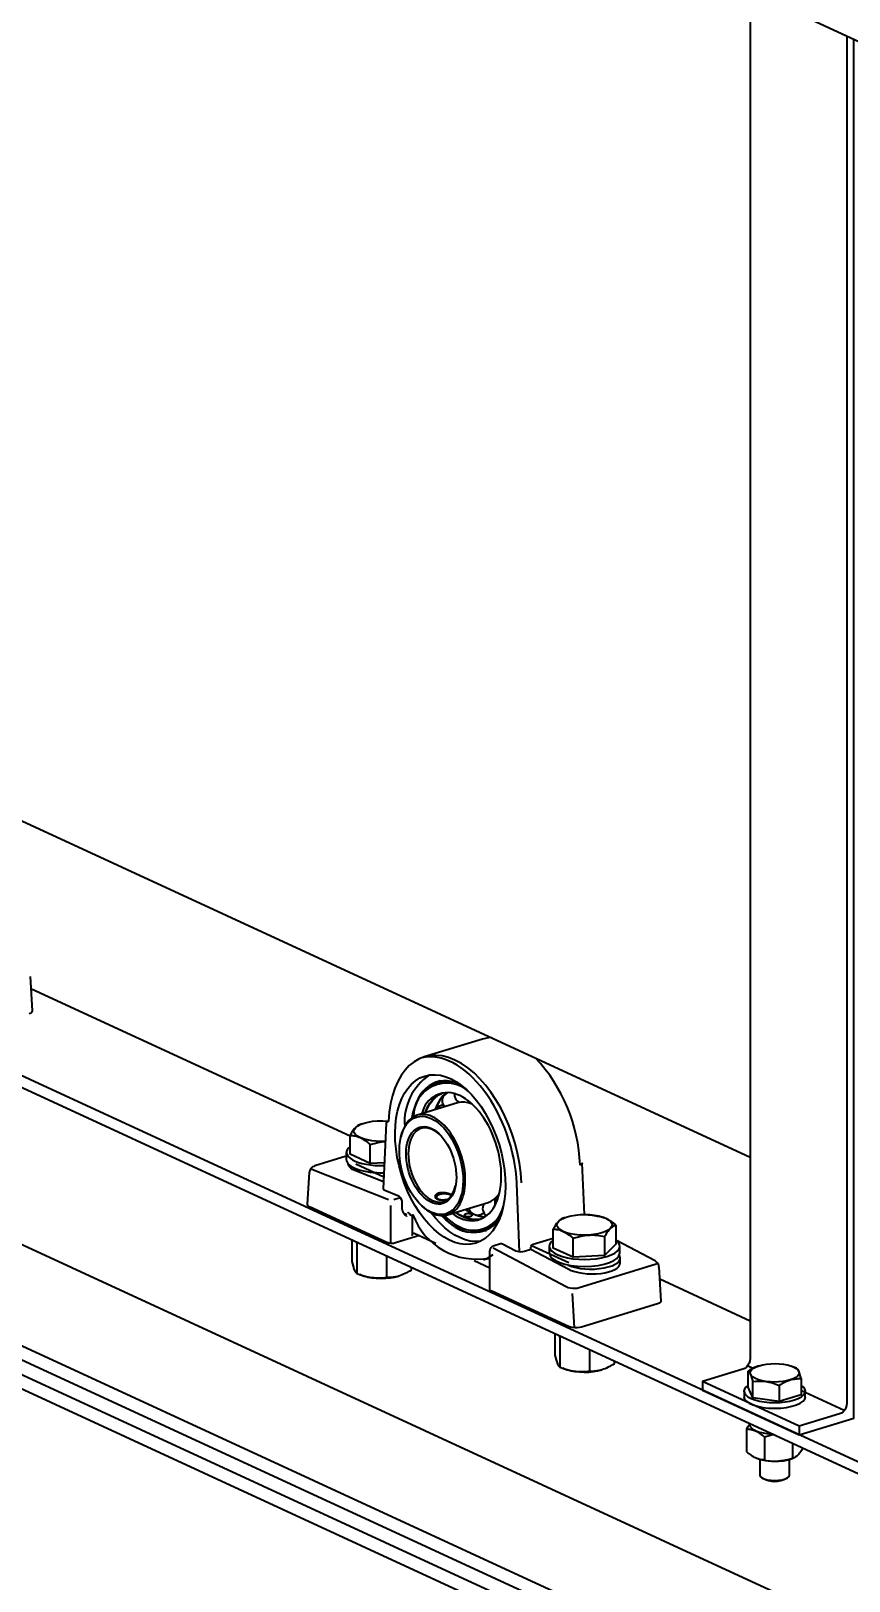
# Model space of a CAD drawing. Header units: millimetres. Extents: x -8400 to 8400, y -5940 to 5940.
# Drawn here: x 3705.1 to 3929.8, y 3711.7 to 4137.1 of the extents above; entities that cross this region are included whole.
import ezdxf

# ---------------------------------------------------------------- set-up
doc = ezdxf.new("R2010")
doc.units = ezdxf.units.MM
doc.layers.add('粗实线层', color=7, linetype='Continuous', lineweight=35)

msp = doc.modelspace()

# ---------------------------------------------------------------- linework, layer by layer
at = {"layer": '粗实线层', "linetype": 'Continuous', "lineweight": 35}
for points in [[(3415.693, 4380.457), (3413.26, 4379.258), (3412.732, 4378.904), (3412.27, 4378.401), (3411.911, 4377.79), (3411.683, 4377.119), (3411.605, 4376.441), (3411.605, 4374.544), (5429.862, 3443.536), (5429.862, 3445.434)], [(3902.666, 4140.464), (3902.666, 3772.772), (3902.599, 3772.146), (3902.403, 3771.522), (3902.092, 3770.942), (3901.687, 3770.447), (3901.215, 3770.069), (3900.708, 3769.834), (3889.614, 3766.445)], [(3929.221, 4135.767), (3929.221, 3760.522), (3929.155, 3759.896), (3928.959, 3759.272), (3928.648, 3758.692), (3928.243, 3758.197), (3927.77, 3757.818), (3927.264, 3757.584), (3916.169, 3754.195), (3916.169, 3751.855), (3931.179, 3756.441), (3931.179, 4134.863)], [(3442.557, 4040.329), (3902.669, 3828.083)], [(5429.862, 3051.702), (5429.862, 3053.599), (3411.605, 3984.607), (3427.906, 3989.587)], [(3411.605, 3984.607), (3411.605, 3982.709), (3411.713, 3981.976), (3412.025, 3981.39), (3412.506, 3981.015), (5429.848, 3050.429)], [(3458.919, 3916.522), (4426.231, 3470.307)], [(3415.693, 3912.533), (3413.26, 3911.334), (3412.732, 3910.979), (3412.27, 3910.477), (3411.911, 3909.865), (3411.683, 3909.194), (3411.605, 3908.517), (3411.605, 3906.619), (5429.862, 2975.612), (5429.862, 2977.51)], [(3412.133, 3910.275), (5430.389, 2979.268)], [(3902.669, 3672.108), (3431.926, 3889.258), (3437.148, 3890.853), (3901.648, 3676.582)], [(3704.643, 3867.446), (3705.153, 3867.658), (3705.473, 3867.917), (3705.571, 3868.201), (3705.026, 3877.596)], [(3792.795, 3833.788), (3705.253, 3874.171)], [(3829.181, 3860.46), (3813.127, 3855.555)], [(3831.564, 3860.883), (3830.355, 3860.743), (3829.182, 3860.46)], [(3813.517, 3840.277), (3814.055, 3841.54), (3814.694, 3842.669), (3815.429, 3843.651), (3816.252, 3844.475), (3817.153, 3845.135), (3818.125, 3845.622)], [(3817.465, 3848.981), (3815.463, 3847.865)], [(3819.512, 3845.767), (3818.482, 3844.916), (3817.569, 3843.839), (3816.783, 3842.554), (3816.138, 3841.078)], [(3822.335, 3842.972), (3811.23, 3839.579)], [(3813.417, 3840.247), (3814.004, 3841.639), (3814.713, 3842.868), (3815.535, 3843.921), (3816.46, 3844.783), (3817.477, 3845.444)], [(3818.355, 3844.951), (3817.476, 3843.789), (3816.735, 3842.484), (3816.196, 3841.236)], [(3826.298, 3842.646), (3825.27, 3842.997), (3824.257, 3843.17), (3823.274, 3843.161), (3822.334, 3842.972)], [(3802.629, 3832.403), (3801.313, 3832.367), (3800, 3832.418), (3798.73, 3832.553), (3797.542, 3832.77), (3796.473, 3833.06), (3795.553, 3833.415), (3794.812, 3833.826), (3794.272, 3834.278), (3793.95, 3834.758), (3793.855, 3835.253), (3793.989, 3835.746), (3794.35, 3836.223), (3794.926, 3836.668), (3795.699, 3837.07), (3796.646, 3837.415), (3797.739, 3837.693), (3798.944, 3837.896), (3800.224, 3838.017), (3801.782, 3838.05), (3803.324, 3837.963)], [(3796.03, 3837.204), (3795.533, 3837.015)], [(3803.322, 3837.91), (3802.87, 3837.688), (3802.701, 3837.397), (3801.917, 3819.37), (3802.01, 3819.173), (3802.298, 3819.004), (3805.916, 3817.574), (3806.256, 3817.359), (3806.565, 3817.003), (3806.812, 3816.542), (3806.972, 3816.024), (3807.026, 3815.504), (3807.026, 3814.118), (3807.028, 3814.018), (3807.034, 3813.919), (3807.044, 3813.823), (3807.057, 3813.729), (3807.074, 3813.636), (3807.095, 3813.545), (3807.106, 3813.5), (3807.118, 3813.456), (3807.131, 3813.412), (3807.145, 3813.368), (3807.206, 3813.2), (3807.278, 3813.042), (3807.36, 3812.893), (3807.448, 3812.751), (3807.495, 3812.683), (3807.544, 3812.616), (3807.595, 3812.551), (3807.647, 3812.488), (3807.754, 3812.366), (3807.865, 3812.249), (3807.979, 3812.137), (3808.095, 3812.028), (3808.154, 3811.974), (3808.213, 3811.921), (3808.243, 3811.895), (3808.272, 3811.868), (3808.287, 3811.855), (3808.302, 3811.842), (3808.317, 3811.828), (3808.332, 3811.816)], [(3795.534, 3837.015), (3795.137, 3836.828), (3794.941, 3836.709), (3794.746, 3836.569), (3794.548, 3836.407), (3794.35, 3836.223), (3794.3, 3836.173), (3794.251, 3836.122), (3794.226, 3836.096), (3794.201, 3836.07), (3794.176, 3836.043), (3794.152, 3836.016), (3794.053, 3835.905), (3793.954, 3835.789), (3793.758, 3835.542), (3793.563, 3835.278), (3793.176, 3834.698), (3792.793, 3834.061)], [(3798.313, 3826.294), (3792.793, 3828.839), (3792.793, 3834.061), (3793.132, 3834.042), (3793.473, 3834.008), (3793.559, 3833.997), (3793.645, 3833.985), (3793.731, 3833.971), (3793.818, 3833.957), (3793.99, 3833.925), (3794.163, 3833.889), (3794.508, 3833.802), (3794.856, 3833.694), (3795.204, 3833.566), (3795.553, 3833.415), (3795.904, 3833.243), (3796.255, 3833.048), (3796.299, 3833.022), (3796.343, 3832.996), (3796.387, 3832.97), (3796.431, 3832.943), (3796.519, 3832.888), (3796.606, 3832.833), (3796.78, 3832.718), (3796.953, 3832.599), (3797.297, 3832.35), (3797.639, 3832.085), (3797.977, 3831.806), (3798.313, 3831.516)], [(3806.742, 3833.609), (3806.67, 3833.282)], [(3817.527, 3834.162), (3816.483, 3835.025), (3815.41, 3835.648)], [(3791.75, 3829.361), (3791.75, 3827.411)], [(3802.228, 3826.53), (3798.313, 3826.294), (3798.313, 3831.516), (3799.376, 3831.84), (3800.449, 3832.102), (3800.99, 3832.208), (3801.533, 3832.294), (3802.483, 3832.393)], [(3791.75, 3828.289), (3783.13, 3825.656), (3782.797, 3825.534), (3782.493, 3825.362), (3782.197, 3825.123), (3781.943, 3824.828), (3781.781, 3824.549), (3781.683, 3824.245), (3781.666, 3824.105), (3781.666, 3823.961)], [(3782.002, 3824.906), (3782.299, 3824.759), (3803.349, 3816.44)], [(3802, 3821.283), (3794.095, 3824.407), (3793.46, 3824.698), (3792.954, 3825.02), (3792.586, 3825.366), (3792.362, 3825.729), (3792.287, 3826.104), (3792.287, 3826.218)], [(3802.057, 3822.58), (3794.33, 3826.143)], [(3811.867, 3806.533), (3805.264, 3804.516), (3804.684, 3804.401), (3804.03, 3804.377), (3803.403, 3804.45), (3802.897, 3804.607), (3781.658, 3814.404), (3781.339, 3814.594), (3781.145, 3814.805), (3781.089, 3815.028), (3781.633, 3823.924)], [(3839.366, 3802.116), (3838.583, 3820.871)], [(3804.808, 3816.457), (3806.57, 3816.996)], [(3820.686, 3817.72), (3820.631, 3817.745), (3820.551, 3817.782), (3820.466, 3817.817), (3820.376, 3817.853), (3820.282, 3817.888), (3820.233, 3817.906), (3820.184, 3817.923), (3820.134, 3817.941), (3820.083, 3817.957), (3819.978, 3817.991), (3819.871, 3818.023), (3819.761, 3818.054), (3819.648, 3818.084), (3819.62, 3818.091), (3819.591, 3818.099), (3819.562, 3818.106), (3819.532, 3818.113), (3819.474, 3818.127), (3819.415, 3818.14), (3819.296, 3818.166), (3819.176, 3818.19), (3819.055, 3818.212), (3818.933, 3818.232), (3818.871, 3818.241), (3818.809, 3818.249), (3818.747, 3818.257), (3818.685, 3818.265), (3818.561, 3818.277), (3818.438, 3818.287), (3818.316, 3818.294), (3818.195, 3818.299), (3818.074, 3818.3), (3817.954, 3818.299), (3817.894, 3818.296), (3817.835, 3818.294), (3817.777, 3818.29), (3817.719, 3818.286), (3817.606, 3818.274), (3817.495, 3818.26), (3817.387, 3818.242), (3817.282, 3818.221), (3817.231, 3818.209), (3817.18, 3818.196), (3817.155, 3818.189), (3817.129, 3818.182), (3817.105, 3818.176), (3817.08, 3818.168), (3816.986, 3818.137), (3816.896, 3818.103), (3816.81, 3818.066), (3816.729, 3818.026), (3816.652, 3817.983), (3816.58, 3817.938), (3816.513, 3817.89), (3816.451, 3817.84), (3816.395, 3817.788), (3816.345, 3817.735), (3816.3, 3817.68), (3816.261, 3817.623), (3816.252, 3817.608), (3816.243, 3817.594), (3816.234, 3817.579), (3816.227, 3817.564), (3816.212, 3817.535), (3816.199, 3817.506), (3816.178, 3817.446), (3816.162, 3817.387), (3816.152, 3817.327), (3816.149, 3817.267), (3816.149, 3817.237), (3816.151, 3817.207), (3816.154, 3817.177), (3816.159, 3817.147), (3816.174, 3817.089), (3816.194, 3817.031), (3816.221, 3816.974), (3816.253, 3816.92), (3816.291, 3816.867), (3816.335, 3816.814), (3816.359, 3816.789), (3816.385, 3816.764), (3816.412, 3816.74), (3816.44, 3816.716), (3816.501, 3816.671), (3816.567, 3816.628), (3816.639, 3816.588), (3816.715, 3816.549), (3816.796, 3816.515), (3816.882, 3816.482), (3816.971, 3816.454), (3817.064, 3816.428), (3817.162, 3816.405), (3817.263, 3816.386), (3817.289, 3816.381), (3817.315, 3816.377), (3817.342, 3816.372), (3817.368, 3816.368), (3817.422, 3816.361), (3817.476, 3816.354), (3817.587, 3816.344), (3817.699, 3816.336), (3817.814, 3816.331), (3817.931, 3816.329), (3817.99, 3816.329), (3818.051, 3816.329), (3818.111, 3816.331), (3818.171, 3816.333), (3818.293, 3816.338), (3818.416, 3816.347), (3818.538, 3816.357), (3818.661, 3816.369), (3818.784, 3816.383), (3818.908, 3816.4), (3818.939, 3816.405), (3818.97, 3816.409), (3819.001, 3816.413), (3819.032, 3816.418), (3819.093, 3816.428), (3819.154, 3816.438), (3819.342, 3816.472)], [(3816.672, 3817.48), (3816.365, 3817.219), (3816.203, 3817.032), (3816.149, 3816.836)], [(3820.651, 3817.498), (3820.524, 3817.586), (3820.37, 3817.666), (3819.887, 3817.831), (3819.296, 3817.935), (3818.649, 3817.969), (3818.005, 3817.93), (3817.42, 3817.821), (3816.946, 3817.652), (3816.627, 3817.439), (3816.489, 3817.199), (3816.546, 3816.955), (3816.793, 3816.728), (3817.206, 3816.538), (3817.751, 3816.403), (3818.377, 3816.334)], [(3819.589, 3812.219), (3830.694, 3815.612), (3831.579, 3815.98), (3832.399, 3816.523), (3833.142, 3817.231), (3833.798, 3818.097)], [(3803.959, 3804.381), (3803.959, 3814.831)], [(3807.605, 3812.539), (3807.989, 3812.526), (3808.387, 3812.286)], [(3809.832, 3812.17), (3809.832, 3806.691), (3809.904, 3807.049), (3810.098, 3807.245), (3810.364, 3807.226), (3816.307, 3804.485)], [(3812.289, 3814.892), (3812.531, 3814.661)], [(3828.583, 3804.968), (3827.213, 3804.898), (3825.802, 3805.042), (3824.365, 3805.399), (3822.915, 3805.966), (3821.541, 3806.691), (3820.178, 3807.594), (3818.838, 3808.668), (3817.532, 3809.902), (3816.27, 3811.287), (3815.063, 3812.812)], [(3820.673, 3813.306), (3820.981, 3813.567)], [(3828.049, 3810.847), (3826.835, 3810.827), (3825.586, 3811.025), (3824.316, 3811.438), (3823.041, 3812.062), (3821.776, 3812.887)], [(3828.684, 3811.061), (3827.606, 3810.922), (3826.49, 3810.965), (3825.348, 3811.189), (3824.19, 3811.593), (3823.029, 3812.171), (3821.877, 3812.918)], [(3824.498, 3813.718), (3825.858, 3812.855), (3827.227, 3812.229), (3828.587, 3811.847), (3829.916, 3811.717)], [(3824.631, 3813.559), (3825.61, 3812.984), (3827.448, 3812.115), (3829.317, 3811.568)], [(3855.991, 3812.291), (3856.541, 3812.314), (3857.088, 3812.315), (3857.631, 3812.294), (3858.172, 3812.255), (3859.245, 3812.121), (3860.308, 3811.925), (3860.646, 3811.906), (3860.988, 3811.872), (3861.074, 3811.861), (3861.16, 3811.848), (3861.246, 3811.836), (3861.332, 3811.821), (3861.504, 3811.789), (3861.677, 3811.753), (3862.023, 3811.665), (3862.37, 3811.558), (3862.718, 3811.43), (3863.068, 3811.279), (3863.418, 3811.107), (3863.77, 3810.912), (3863.814, 3810.886), (3863.858, 3810.86), (3863.902, 3810.833), (3863.946, 3810.807), (3864.033, 3810.752), (3864.121, 3810.696), (3864.295, 3810.582), (3864.468, 3810.463), (3864.813, 3810.213), (3865.153, 3809.948), (3865.492, 3809.67), (3865.828, 3809.38)], [(3827.765, 3807.747), (3830.302, 3807.948)], [(3851.301, 3811.29), (3850.904, 3811.103), (3850.709, 3810.984), (3850.513, 3810.843), (3850.316, 3810.681), (3850.118, 3810.497), (3850.068, 3810.448), (3850.019, 3810.396), (3849.993, 3810.371), (3849.969, 3810.344), (3849.944, 3810.317), (3849.919, 3810.291), (3849.82, 3810.179), (3849.722, 3810.064), (3849.525, 3809.817), (3849.331, 3809.552), (3848.944, 3808.973), (3848.561, 3808.337)], [(3854.08, 3800.568), (3848.561, 3803.114), (3848.561, 3808.337), (3848.899, 3808.317), (3849.241, 3808.283), (3849.327, 3808.271), (3849.413, 3808.26), (3849.499, 3808.246), (3849.585, 3808.232), (3849.757, 3808.2), (3849.93, 3808.164), (3850.276, 3808.077), (3850.623, 3807.969), (3850.971, 3807.841), (3851.321, 3807.69), (3851.671, 3807.518), (3852.023, 3807.323), (3852.067, 3807.297), (3852.111, 3807.271), (3852.155, 3807.244), (3852.199, 3807.217), (3852.286, 3807.163), (3852.374, 3807.107), (3852.548, 3806.993), (3852.721, 3806.874), (3853.065, 3806.624), (3853.406, 3806.359), (3853.745, 3806.081), (3854.08, 3805.79)], [(3851.798, 3811.48), (3851.301, 3811.29)], [(3862.615, 3811.47), (3862.591, 3811.48)], [(3862.714, 3806.312), (3863.097, 3806.95), (3863.484, 3807.529), (3863.679, 3807.793), (3863.875, 3808.039), (3864.072, 3808.266), (3864.27, 3808.472), (3864.32, 3808.521), (3864.37, 3808.568), (3864.395, 3808.59), (3864.42, 3808.613), (3864.444, 3808.635), (3864.469, 3808.657), (3864.568, 3808.741), (3864.667, 3808.819), (3864.863, 3808.959), (3865.058, 3809.079), (3865.445, 3809.262), (3865.828, 3809.38), (3865.828, 3804.157), (3862.714, 3801.09)], [(3793.256, 3805.378), (3793.256, 3799.416), (3793.426, 3798.757), (3793.599, 3798.156), (3793.686, 3797.88), (3793.773, 3797.623), (3793.861, 3797.386), (3793.95, 3797.169), (3793.972, 3797.117), (3793.994, 3797.068), (3794.005, 3797.044), (3794.016, 3797.02), (3794.028, 3796.996), (3794.039, 3796.973), (3794.083, 3796.884), (3794.127, 3796.8), (3794.214, 3796.649), (3794.301, 3796.518), (3794.474, 3796.314), (3794.644, 3796.175)], [(3794.644, 3804.436), (3794.556, 3804.784)], [(3795.172, 3804.503), (3794.644, 3804.436), (3794.644, 3796.175), (3795.651, 3795.771), (3796.666, 3795.428), (3797.178, 3795.282), (3797.692, 3795.155), (3798.21, 3795.049), (3798.73, 3794.963), (3800, 3794.828), (3801.313, 3794.778), (3802.629, 3794.813), (3803.909, 3794.935), (3805.114, 3795.137), (3806.207, 3795.415)], [(3832.067, 3803.129), (3852.188, 3792.518), (3852.67, 3792.321), (3853.25, 3792.178), (3853.891, 3792.098), (3854.548, 3792.087), (3855.178, 3792.146), (3855.738, 3792.271), (3876.621, 3798.651), (3876.992, 3798.792), (3877.277, 3798.964)], [(3842.463, 3802.771), (3842.446, 3803.168), (3842.517, 3803.592), (3842.743, 3803.956), (3843.065, 3804.163), (3848.561, 3805.842)], [(3842.655, 3803.851), (3852.916, 3799.118)], [(3847.518, 3803.636), (3847.518, 3801.686)], [(3877.618, 3797.905), (3877.627, 3797.998), (3877.629, 3798.09), (3877.571, 3798.405), (3877.44, 3798.704), (3877.291, 3798.944), (3877.115, 3799.159), (3876.913, 3799.344), (3876.69, 3799.5), (3876.623, 3799.54), (3876.554, 3799.578), (3865.993, 3805.147)], [(3866.871, 3801.686), (3866.871, 3803.636)], [(3802.816, 3800.968), (3802.816, 3795.006), (3801.811, 3794.89), (3800.797, 3794.837), (3800.284, 3794.838), (3799.77, 3794.858), (3799.511, 3794.877), (3799.251, 3794.9), (3799.186, 3794.907), (3799.121, 3794.914), (3799.056, 3794.921), (3798.99, 3794.929), (3798.86, 3794.946), (3798.73, 3794.963), (3797.285, 3795.24), (3796.03, 3795.626), (3795.491, 3795.831)], [(3831.199, 3797.615), (3826.912, 3799.593)], [(3829.432, 3799.855), (3830.817, 3800.508), (3832.117, 3801.377)], [(3830.092, 3800.031), (3831.2, 3800.37)], [(3866.986, 3799.078), (3866.986, 3800.356)], [(3809.597, 3797.84), (3809.597, 3797.078), (3809.182, 3796.815), (3808.762, 3796.563), (3808.656, 3796.502), (3808.551, 3796.442), (3808.445, 3796.383), (3808.339, 3796.325), (3808.127, 3796.213), (3807.915, 3796.105), (3807.49, 3795.903), (3807.063, 3795.72), (3806.636, 3795.557), (3806.207, 3795.415), (3805.776, 3795.295), (3805.344, 3795.195), (3805.29, 3795.184), (3805.236, 3795.173), (3805.182, 3795.163), (3805.128, 3795.153), (3805.02, 3795.134), (3804.913, 3795.117), (3804.699, 3795.086), (3804.486, 3795.06), (3804.063, 3795.022), (3803.644, 3795.001), (3803.228, 3794.996), (3802.816, 3795.006)], [(3806.823, 3795.626), (3806.856, 3795.638)], [(3902.696, 3783.092), (3877.846, 3794.555)], [(3854.392, 3781.24), (3853.847, 3790.64)], [(3849.023, 3779.653), (3849.023, 3773.691), (3849.194, 3773.031), (3849.367, 3772.431), (3849.454, 3772.155), (3849.541, 3771.898), (3849.629, 3771.661), (3849.717, 3771.443), (3849.74, 3771.392), (3849.762, 3771.343), (3849.773, 3771.318), (3849.784, 3771.294), (3849.795, 3771.271), (3849.806, 3771.248), (3849.85, 3771.158), (3849.894, 3771.075), (3849.982, 3770.923), (3850.069, 3770.793), (3850.241, 3770.589), (3850.412, 3770.45)], [(3850.412, 3778.71), (3850.323, 3779.059)], [(3850.94, 3778.779), (3850.412, 3778.71), (3850.412, 3770.45), (3851.418, 3770.046), (3852.434, 3769.702), (3852.945, 3769.557), (3853.46, 3769.43), (3853.977, 3769.324), (3854.498, 3769.239), (3855.767, 3769.103), (3857.081, 3769.052), (3858.397, 3769.088), (3859.677, 3769.209), (3860.881, 3769.412), (3861.974, 3769.69)], [(3858.583, 3775.243), (3858.583, 3769.281), (3857.579, 3769.165), (3856.564, 3769.112), (3856.052, 3769.113), (3855.537, 3769.133), (3855.279, 3769.151), (3855.019, 3769.175), (3854.953, 3769.182), (3854.888, 3769.188), (3854.823, 3769.196), (3854.758, 3769.204), (3854.628, 3769.22), (3854.498, 3769.239), (3853.053, 3769.515), (3851.798, 3769.9), (3851.259, 3770.106)], [(3865.365, 3772.114), (3865.365, 3771.353), (3864.949, 3771.089), (3864.53, 3770.838), (3864.424, 3770.777), (3864.318, 3770.717), (3864.212, 3770.658), (3864.107, 3770.6), (3863.895, 3770.488), (3863.683, 3770.38), (3863.257, 3770.177), (3862.831, 3769.995), (3862.403, 3769.832), (3861.974, 3769.69), (3861.543, 3769.569), (3861.111, 3769.47), (3861.057, 3769.459), (3861.003, 3769.448), (3860.949, 3769.438), (3860.895, 3769.428), (3860.787, 3769.409), (3860.68, 3769.392), (3860.466, 3769.36), (3860.253, 3769.334), (3859.831, 3769.296), (3859.412, 3769.276), (3858.996, 3769.271), (3858.583, 3769.281)], [(3862.591, 3769.9), (3862.624, 3769.913)], [(3903.411, 3770.088), (3901.96, 3770.758)], [(3905.168, 3770.824), (3904.787, 3770.698), (3904.407, 3770.554), (3904.028, 3770.391), (3903.65, 3770.211), (3903.461, 3770.115), (3903.273, 3770.015), (3903.179, 3769.964), (3903.085, 3769.911), (3902.991, 3769.858), (3902.897, 3769.804), (3902.524, 3769.58), (3902.155, 3769.346)], [(3903.389, 3762.031), (3902.155, 3764.912), (3902.155, 3769.346), (3902.307, 3769.222), (3902.46, 3769.04), (3902.537, 3768.925), (3902.615, 3768.79), (3902.693, 3768.637), (3902.772, 3768.463), (3902.791, 3768.416), (3902.811, 3768.369), (3902.831, 3768.32), (3902.85, 3768.269), (3902.89, 3768.166), (3902.929, 3768.057), (3903.007, 3767.829), (3903.084, 3767.584), (3903.237, 3767.05), (3903.389, 3766.465)], [(3904.621, 3770.637), (3904.592, 3770.626)], [(3914.696, 3770.453), (3914.214, 3770.637)], [(3916.169, 3754.195), (3889.614, 3766.445), (3889.614, 3764.105), (3916.169, 3751.855)], [(3910.652, 3765.426), (3911.022, 3765.66), (3911.395, 3765.884), (3911.489, 3765.938), (3911.583, 3765.991), (3911.677, 3766.044), (3911.771, 3766.095), (3911.959, 3766.195), (3912.148, 3766.291), (3912.526, 3766.471), (3912.905, 3766.633), (3913.285, 3766.778), (3913.667, 3766.904), (3914.049, 3767.012), (3914.434, 3767.1), (3914.481, 3767.11), (3914.53, 3767.119), (3914.578, 3767.128), (3914.626, 3767.137), (3914.721, 3767.154), (3914.817, 3767.169), (3915.007, 3767.197), (3915.196, 3767.22), (3915.572, 3767.254), (3915.945, 3767.272), (3916.314, 3767.277), (3916.681, 3767.268), (3916.681, 3762.834), (3910.652, 3760.992)], [(3901.004, 3763.873), (3901.004, 3762.313)], [(3928.516, 3758.508), (3916.575, 3764.016)], [(3917.832, 3762.313), (3917.832, 3763.873)], [(3901.743, 3753.494), (3902.084, 3754.061), (3902.428, 3754.576), (3902.676, 3754.906)], [(3906.65, 3744.936), (3906.351, 3744.953), (3906.051, 3744.983), (3905.747, 3745.028), (3905.442, 3745.088), (3905.288, 3745.124), (3905.133, 3745.165), (3905.055, 3745.188), (3904.977, 3745.211), (3904.938, 3745.223), (3904.899, 3745.236), (3904.86, 3745.248), (3904.821, 3745.261), (3904.508, 3745.376), (3904.197, 3745.51), (3903.886, 3745.664), (3903.577, 3745.835), (3903.268, 3746.024), (3902.96, 3746.23), (3902.807, 3746.339), (3902.654, 3746.452), (3902.578, 3746.51), (3902.501, 3746.569), (3902.425, 3746.629), (3902.348, 3746.69), (3902.044, 3746.939), (3901.743, 3747.2), (3901.743, 3753.494), (3902.044, 3753.477), (3902.348, 3753.446), (3902.425, 3753.436), (3902.501, 3753.425), (3902.578, 3753.414), (3902.654, 3753.401), (3902.807, 3753.373), (3902.96, 3753.34), (3903.268, 3753.263), (3903.577, 3753.167), (3903.886, 3753.053), (3904.197, 3752.919), (3904.508, 3752.766), (3904.821, 3752.593), (3904.86, 3752.57), (3904.899, 3752.547), (3904.938, 3752.523), (3904.977, 3752.499), (3905.055, 3752.451), (3905.133, 3752.401), (3905.288, 3752.299), (3905.442, 3752.194), (3905.747, 3751.972), (3906.051, 3751.736), (3906.351, 3751.489), (3906.65, 3751.231)], [(3908.985, 3751.993), (3907.889, 3752.053), (3906.835, 3752.181), (3905.851, 3752.371), (3904.964, 3752.62), (3904.197, 3752.919), (3903.571, 3753.262), (3903.103, 3753.639), (3902.806, 3754.039), (3902.688, 3754.453), (3902.752, 3754.868)], [(3909.242, 3751.882), (3908.546, 3751.752), (3907.593, 3751.518), (3906.65, 3751.231), (3906.65, 3744.936), (3907.595, 3744.762), (3908.548, 3744.644), (3909.029, 3744.608), (3909.512, 3744.59), (3909.998, 3744.591), (3910.487, 3744.611), (3909.316, 3744.579), (3908.149, 3744.624), (3907.021, 3744.744), (3905.965, 3744.937), (3905.014, 3745.194), (3904.197, 3745.51)], [(3914.324, 3749.53), (3914.324, 3745.4), (3913.381, 3745.112), (3912.428, 3744.878), (3911.947, 3744.785), (3911.463, 3744.708), (3911.22, 3744.677), (3910.976, 3744.65), (3910.854, 3744.638), (3910.731, 3744.628), (3910.609, 3744.619), (3910.487, 3744.611), (3911.857, 3744.75), (3913.118, 3744.995), (3914.214, 3745.333), (3914.659, 3745.502)], [(3917.092, 3748.253), (3917.092, 3748.126), (3916.752, 3747.561), (3916.408, 3747.046), (3916.234, 3746.811), (3916.06, 3746.591), (3915.972, 3746.488), (3915.884, 3746.389), (3915.84, 3746.342), (3915.796, 3746.295), (3915.752, 3746.25), (3915.707, 3746.206), (3915.532, 3746.042), (3915.356, 3745.898), (3915.182, 3745.774), (3915.008, 3745.667), (3914.665, 3745.505), (3914.324, 3745.4)], [(3904.599, 3745.341), (3904.621, 3745.333)], [(3905.323, 3745.1), (3905.323, 3740.857)], [(3913.512, 3740.857), (3913.512, 3745.1)]]:
    msp.add_lwpolyline(points, dxfattribs=at)
for points in [[(3857.162, 3812.312), (3856.573, 3826.405), (3856.415, 3826.156), (3855.951, 3825.943, 0.1802548), (3843.763, 3855.256)], [(3808.68, 3812.92), (3808.695, 3812.914), (3808.75, 3812.882), (3808.841, 3812.814), (3808.956, 3812.706), (3809.084, 3812.56), (3809.187, 3812.421), (3809.297, 3812.253), (3809.566, 3812.144), (3810.063, 3812.228, 0.368452), (3831.199, 3800.443)], [(3834.041, 3811.719, -0.4183602), (3822.915, 3808.305), (3821.639, 3808.982), (3820.374, 3809.83), (3819.132, 3810.842), (3817.924, 3812.007)], [(3818.538, 3812.02), (3819.966, 3810.752), (3821.431, 3809.707), (3822.915, 3808.899, 0.4970835), (3834.893, 3814.738)], [(3827.295, 3812.204, 0.1260758), (3828.547, 3812.261, 0.1105493), (3829.505, 3812.806)], [(3877.64, 3797.971), (3878.185, 3788.576), (3878.087, 3788.292), (3877.768, 3788.033), (3877.257, 3787.82), (3856.373, 3781.44), (3855.812, 3781.31), (3855.18, 3781.24), (3854.521, 3781.233), (3853.878, 3781.291), (3853.297, 3781.409), (3852.816, 3781.58), (3831.577, 3791.377), (3831.297, 3791.564), (3831.2, 3791.776), (3831.2, 3802.226, -0.3298213), (3832.391, 3803.835), (3834.153, 3804.373), (3834.415, 3804.393), (3834.692, 3804.3), (3838.311, 3802.391), (3838.705, 3802.237), (3839.188, 3802.136), (3839.713, 3802.1), (3840.228, 3802.131), (3840.684, 3802.227), (3842.463, 3802.771), (3852.681, 3797.381)], [(3916.681, 3767.268), (3916.529, 3767.854), (3916.375, 3768.388), (3916.298, 3768.633), (3916.22, 3768.861), (3916.142, 3769.073), (3916.064, 3769.266, 0.111691), (3915.446, 3770.149), (3914.695, 3770.454)], [(3905.674, 3740.234), (3906.048, 3739.917, 0.2481174), (3912.787, 3739.917), (3913.161, 3740.234)]]:
    msp.add_lwpolyline(points, format="xyb", dxfattribs=at)
for points in [[(3824.448, 3811.894), (3824.518, 3811.865), (3824.594, 3811.84), (3824.634, 3811.828), (3824.676, 3811.818), (3824.698, 3811.813), (3824.72, 3811.808), (3824.742, 3811.803), (3824.765, 3811.799), (3824.858, 3811.785), (3824.954, 3811.774), (3824.979, 3811.772), (3825.004, 3811.77), (3825.029, 3811.768), (3825.055, 3811.767), (3825.106, 3811.765), (3825.157, 3811.764), (3825.26, 3811.765), (3825.363, 3811.769), (3825.388, 3811.771), (3825.414, 3811.773), (3825.439, 3811.775), (3825.465, 3811.777), (3825.516, 3811.782), (3825.565, 3811.788), (3825.614, 3811.796), (3825.662, 3811.803), (3825.686, 3811.807), (3825.709, 3811.812), (3825.733, 3811.816), (3825.756, 3811.821), (3825.845, 3811.842), (3825.928, 3811.865), (3825.967, 3811.877), (3826.004, 3811.89), (3826.023, 3811.897), (3826.041, 3811.904), (3826.058, 3811.911), (3826.074, 3811.918), (3826.136, 3811.948), (3826.189, 3811.979), (3826.201, 3811.987), (3826.213, 3811.995), (3826.224, 3812.004), (3826.234, 3812.012), (3826.253, 3812.029), (3826.269, 3812.046), (3826.295, 3812.081), (3826.31, 3812.116), (3826.314, 3812.135), (3826.316, 3812.152), (3826.315, 3812.17), (3826.312, 3812.189), (3826.305, 3812.206), (3826.297, 3812.224), (3826.285, 3812.242), (3826.272, 3812.26), (3826.238, 3812.294), (3826.194, 3812.328), (3826.182, 3812.337), (3826.169, 3812.344), (3826.155, 3812.353), (3826.141, 3812.36), (3826.112, 3812.377), (3826.08, 3812.392), (3826.012, 3812.421), (3825.935, 3812.448), (3825.915, 3812.454), (3825.895, 3812.46), (3825.874, 3812.466), (3825.852, 3812.472), (3825.809, 3812.484), (3825.765, 3812.494), (3825.718, 3812.504), (3825.672, 3812.513), (3825.648, 3812.517), (3825.623, 3812.521), (3825.599, 3812.525), (3825.574, 3812.529), (3825.474, 3812.541), (3825.373, 3812.55), (3825.321, 3812.553), (3825.27, 3812.554), (3825.244, 3812.555), (3825.217, 3812.555), (3825.192, 3812.555), (3825.166, 3812.555), (3825.064, 3812.553), (3824.964, 3812.545), (3824.94, 3812.543), (3824.915, 3812.54), (3824.891, 3812.538), (3824.866, 3812.534), (3824.819, 3812.527), (3824.773, 3812.519), (3824.684, 3812.5), (3824.601, 3812.477), (3824.581, 3812.471), (3824.562, 3812.465), (3824.542, 3812.458), (3824.524, 3812.451), (3824.488, 3812.437), (3824.454, 3812.422), (3824.423, 3812.406), (3824.393, 3812.39), (3824.365, 3812.373), (3824.339, 3812.355), (3824.295, 3812.318), (3824.26, 3812.279), (3824.245, 3812.259), (3824.233, 3812.239), (3824.224, 3812.218), (3824.218, 3812.197), (3824.212, 3812.156), (3824.217, 3812.115), (3824.219, 3812.104), (3824.223, 3812.094), (3824.227, 3812.084), (3824.232, 3812.074), (3824.243, 3812.054), (3824.256, 3812.034), (3824.272, 3812.015), (3824.29, 3811.996), (3824.3, 3811.986), (3824.311, 3811.978), (3824.322, 3811.968), (3824.334, 3811.959), (3824.387, 3811.925)], [(3864.27, 3808.472), (3863.695, 3808.027), (3862.921, 3807.625), (3861.974, 3807.28), (3860.881, 3807.002), (3859.677, 3806.799), (3858.397, 3806.678), (3857.081, 3806.642), (3855.767, 3806.693), (3854.498, 3806.828), (3853.31, 3807.044), (3852.24, 3807.335), (3851.321, 3807.69), (3850.58, 3808.101), (3850.04, 3808.553), (3849.717, 3809.033), (3849.622, 3809.528), (3849.757, 3810.021), (3850.118, 3810.497), (3850.694, 3810.943), (3851.467, 3811.345), (3852.414, 3811.69), (3853.506, 3811.968), (3854.711, 3812.171), (3855.991, 3812.291), (3857.308, 3812.328), (3858.621, 3812.277), (3859.891, 3812.141), (3861.079, 3811.925), (3862.148, 3811.635), (3863.068, 3811.279), (3863.808, 3810.87), (3864.348, 3810.417), (3864.671, 3809.937), (3864.766, 3809.442), (3864.631, 3808.949)], [(3858.397, 3806.678), (3858.534, 3806.686), (3858.672, 3806.692), (3858.741, 3806.695), (3858.81, 3806.697), (3858.879, 3806.699), (3858.947, 3806.7), (3859.222, 3806.703), (3859.496, 3806.701), (3860.039, 3806.681), (3860.58, 3806.641), (3861.652, 3806.507), (3862.714, 3806.312), (3862.714, 3801.09), (3854.08, 3800.568), (3854.08, 3805.79), (3855.144, 3806.115), (3856.216, 3806.377), (3856.757, 3806.483), (3857.301, 3806.568), (3857.847, 3806.634)], [(3911.814, 3771.226), (3912.87, 3771.033), (3913.821, 3770.776), (3914.638, 3770.46), (3915.297, 3770.095), (3915.777, 3769.693), (3916.064, 3769.266), (3916.148, 3768.827), (3916.029, 3768.388), (3915.707, 3767.964), (3915.196, 3767.568), (3914.509, 3767.211), (3913.667, 3766.904), (3912.695, 3766.657), (3911.625, 3766.477), (3910.487, 3766.369), (3909.316, 3766.338), (3908.149, 3766.383), (3907.021, 3766.503), (3905.965, 3766.695), (3905.014, 3766.953), (3904.197, 3767.269), (3903.538, 3767.634), (3903.058, 3768.036), (3902.772, 3768.463), (3902.687, 3768.902), (3902.807, 3769.34), (3903.127, 3769.764), (3903.639, 3770.161), (3904.326, 3770.517), (3905.168, 3770.824), (3906.14, 3771.072), (3907.21, 3771.252), (3908.348, 3771.36), (3909.518, 3771.391), (3910.686, 3771.346)], [(3907.021, 3766.503), (3907.136, 3766.486), (3907.252, 3766.467), (3907.368, 3766.448), (3907.484, 3766.427), (3907.715, 3766.382), (3907.945, 3766.332), (3908.403, 3766.219), (3908.857, 3766.089), (3909.759, 3765.784), (3910.652, 3765.426), (3910.652, 3760.992), (3903.389, 3762.031), (3903.389, 3766.465), (3904.283, 3766.568), (3905.186, 3766.615), (3905.641, 3766.615), (3906.098, 3766.597), (3906.558, 3766.559)]]:
    msp.add_lwpolyline(points, close=True, dxfattribs=at)
for centre, radius, start, end in [((3823.168, 3837.787), 15.409, 123.61875, 184.56489), ((3819.709, 3839.258), 9.524, 72.79753, 180.82297), ((3819.258, 3839.38), 9.014, 47.67519, 181.41093), ((3819.61, 3838.545), 7.216, 62.73911, 168.55019), ((3820.58, 3843.638), 2.524, 130.24126, 224.08753), ((3818.363, 3839.79), 2.524, 88.46748, 148.75505), ((3823.897, 3845.362), 2.524, 176.50474, 244.21941), ((3823.894, 3845.365), 2.528, 294.78109, 307.95796), ((3831.726, 3814.026), 2.511, 69.68226, 76.19643), ((3835.04, 3815.737), 2.525, 153.89074, 198.61397), ((3835.031, 3815.749), 2.51, 120.62461, 124.5499), ((3826.414, 3816.69), 9.219, 210.48072, 323.87681), ((3827.809, 3814.675), 2.524, 195.77993, 236.42203), ((3831.722, 3814.013), 2.524, 150.52965, 234.40955)]:
    msp.add_arc(centre, radius, start, end, dxfattribs=at)
for centre, major_axis, ratio, start_param, end_param in [((3821.609, 3827.792), (-8.482, 27.765), 0.585037, 4.2937006, 7.3102028), ((3820.309, 3827.405), (-8.488, 27.752), 0.5849627, 4.3014479, 6.2429272), ((3822.904, 3828.22), (-6.256, 20.49), 0.5854896, 5.8002872, 7.1424555), ((3822.915, 3828.192), (-5.285, 17.299), 0.5850477, 2.4828355, 5.8019209), ((3815.423, 3825.863), (-4.194, 13.715), 0.5841466, 5.802407, 7.0877777), ((3815.41, 3825.899), (-3.072, 10.054), 0.5850545, 5.8019751, 10.2306115), ((3815.409, 3825.899), (-4.18, 13.678), 0.5850549, 2.3358087, 5.8018211), ((3801.43, 3829.362), (9.649, 0.001), 0.3753877, 2.6731068, 4.7912559), ((3801.456, 3827.423), (9.707, 0.012), 0.3754601, 3.1416583, 4.7792137), ((3857.194, 3803.636), (-9.691, 0), 0.375459, 5.8146639, 9.8931925), ((3857.194, 3801.687), (9.656, 0), 0.3754802, 3.1416512, 6.2828), ((3858.928, 3799.292), (-8.052, 0.256), 0.4075802, 0.6967666, 3.1542342), ((3858.928, 3800.356), (-8.05, 0.001), 0.3754266, 0.6836668, 3.3885635), ((3909.418, 3763.873), (-8.435, 0), 0.3754618, 5.7541395, 9.9538922), ((3909.418, 3762.314), (-8.447, 0), 0.3755219, 0.0003637, 3.1414661), ((3909.418, 3740.856), (4.089, 0), 0.3753139, 3.1411574, 6.2835913)]:
    msp.add_ellipse(centre, major_axis=major_axis, ratio=ratio, start_param=start_param, end_param=end_param, dxfattribs=at)
for centre, major_axis, ratio in [((3820.304, 3827.395), (-7.008, 22.937), 0.5850387), ((3815.084, 3825.8), (-4.056, 13.275), 0.5850363), ((3815.083, 3825.799), (-3.198, 10.465), 0.5850277)]:
    msp.add_ellipse(centre, major_axis=major_axis, ratio=ratio, dxfattribs=at)

doc.saveas('drawing.dxf')
